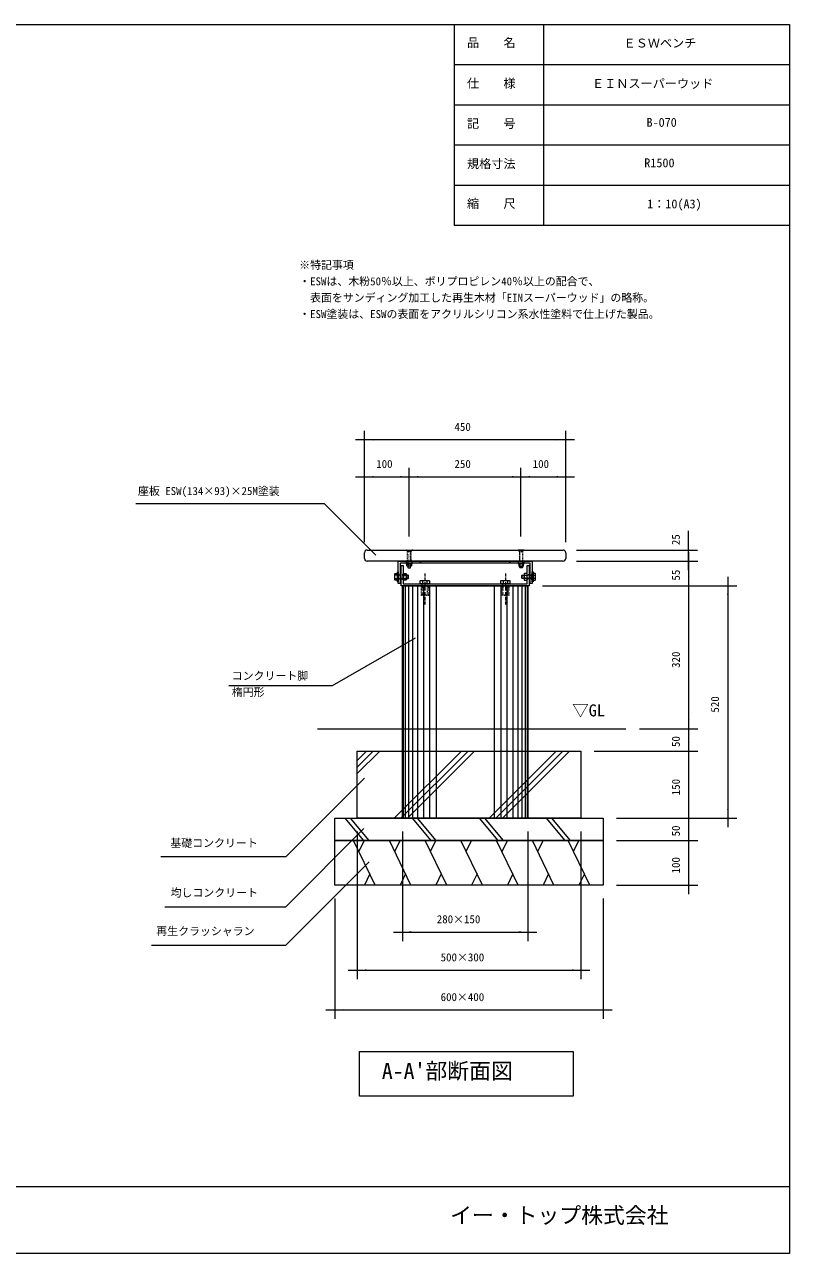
# Model space of a CAD drawing. Units: millimetres, scale not verified. Extents: x -1950 to 1950, y -1375 to 1375.
# Drawn here: x 239 to 1950, y -1375 to 1375 of the extents above; entities that cross this region are included whole.
import ezdxf
from ezdxf.enums import TextEntityAlignment as Align

# ---------------------------------------------------------------- set-up
doc = ezdxf.new("R2010")
doc.units = ezdxf.units.MM
doc.header["$LTSCALE"] = 10
doc.linetypes.add('USER5', pattern=[0.208282, 0.069427, -0.138855])
doc.linetypes.add('USER6', pattern=[1.041641, 0.625, -0.208282, 0.069427, -0.138931])
doc.layers.add('0-1_IMPORTED', color=30, linetype='Continuous', lineweight=18)
doc.styles.add('ＭＳ ゴシック', font='')
doc.styles.get('ＭＳ ゴシック').set_extended_font_data('MS Gothic')

msp = doc.modelspace()

# ---------------------------------------------------------------- linework, layer by layer
at = {"layer": '0-1_IMPORTED'}
for p, q in [((1200, 1375), (1200, 925)), ((1400, 1375), (1400, 925)), ((1950, 1285), (1200, 1285)), ((1950, 1195), (1200, 1195)), ((1950, 1105), (1200, 1105)), ((1950, 1015), (1200, 1015)), ((1950, 925), (1200, 925)), ((999.65, 180.14), (999.65, 193.14)), ((1005.65, 199.14), (1443.65, 199.14)), ((1449.65, 193.14), (1449.65, 180.14)), ((1443.65, 174.14), (1005.65, 174.14)), ((1097.15, 167.52), (1097.15, 163.37)), ((1102.15, 163.37), (1102.15, 167.52)), ((1347.45, 163.37), (1347.45, 167.52)), ((1352.45, 167.52), (1352.45, 163.37)), ((1073.05, 142.89), (1068.24, 142.89)), ((1075.55, 135.14), (1075.55, 143.14)), ((1092.37, 142.89), (1086.73, 142.89)), ((1098.05, 142.06), (1092.95, 142.06)), ((1096.96, 135.14), (1096.96, 143.14)), ((1096.96, 135.14), (1096.96, 143.14)), ((1351.55, 142.06), (1356.65, 142.06)), ((1352.63, 135.14), (1352.63, 143.14)), ((1352.63, 135.14), (1352.63, 143.14)), ((1357.23, 142.89), (1362.87, 142.89)), ((1374.05, 135.14), (1374.05, 143.14)), ((1376.55, 142.89), (1381.36, 142.89)), ((1068.24, 135.39), (1073.05, 135.39)), ((1086.3, 119.14), (1086.3, -400.86)), ((1086.73, 135.39), (1092.37, 135.39)), ((1090.8, 119.14), (1090.8, -400.86)), ((1098.05, 136.22), (1092.95, 136.22)), ((1097.8, 119.14), (1097.8, -400.86)), ((1106.8, 119.14), (1106.8, -400.86)), ((1118.3, 119.14), (1118.3, -400.86)), ((1129.45, 130.44), (1129.45, 123.64)), ((1131.3, 119.14), (1131.3, -400.86)), ((1139.84, 123.64), (1139.84, 130.44)), ((1145.3, 119.14), (1145.3, -400.86)), ((1159.8, 119.14), (1159.8, -400.86)), ((1289.8, 119.14), (1289.8, -400.86)), ((1304.3, 119.14), (1304.3, -400.86)), ((1309.45, 130.44), (1309.45, 123.64)), ((1318.3, 119.14), (1318.3, -400.86)), ((1319.84, 123.64), (1319.84, 130.44)), ((1331.3, 119.14), (1331.3, -400.86)), ((1342.8, 119.14), (1342.8, -400.86)), ((1351.55, 136.22), (1356.65, 136.22)), ((1351.8, 119.14), (1351.8, -400.86)), ((1362.87, 135.39), (1357.23, 135.39)), ((1358.8, 119.14), (1358.8, -400.86)), ((1363.3, 119.14), (1363.3, -400.86)), ((1381.36, 135.39), (1376.55, 135.39)), ((894.8, -200.86), (1584.37, -200.86)), ((983.42, -301.3), (1033.86, -250.86)), ((983.42, -286.45), (1019.01, -250.86)), ((983.42, -271.6), (1004.16, -250.86)), ((1066.3, -400.86), (1216.3, -250.86)), ((1081.15, -400.86), (1231.15, -250.86)), ((1095.99, -400.86), (1245.99, -250.86)), ((1278.43, -400.86), (1428.43, -250.86)), ((1293.28, -400.86), (1443.28, -250.86)), ((1308.13, -400.86), (1458.13, -250.86)), ((955.92, -400.86), (997.68, -450.86)), ((967.73, -400.86), (1009.49, -450.86)), ((1105.92, -400.86), (1147.68, -450.86)), ((1117.73, -400.86), (1159.49, -450.86)), ((1255.92, -400.86), (1297.68, -450.86)), ((1267.73, -400.86), (1309.49, -450.86)), ((1405.92, -400.86), (1447.68, -450.86)), ((1417.73, -400.86), (1459.49, -450.86)), ((1023.42, -550.86), (975.17, -450.86)), ((987.23, -475.86), (999.3, -450.86)), ((1103.42, -550.86), (1055.17, -450.86)), ((1067.23, -475.86), (1079.3, -450.86)), ((1183.42, -550.86), (1135.17, -450.86)), ((1147.23, -475.86), (1159.3, -450.86)), ((1263.42, -550.86), (1215.17, -450.86)), ((1227.23, -475.86), (1239.3, -450.86)), ((1343.42, -550.86), (1295.17, -450.86)), ((1307.23, -475.86), (1319.3, -450.86)), ((1423.42, -550.86), (1375.17, -450.86)), ((1387.23, -475.86), (1399.3, -450.86)), ((1503.42, -550.86), (1455.17, -450.86)), ((1467.23, -475.86), (1479.3, -450.86)), ((1011.36, -525.86), (999.3, -550.86)), ((1091.36, -525.86), (1079.3, -550.86)), ((1171.36, -525.86), (1159.3, -550.86)), ((1251.36, -525.86), (1239.3, -550.86)), ((1331.36, -525.86), (1319.3, -550.86)), ((1411.36, -525.86), (1399.3, -550.86)), ((1491.36, -525.86), (1479.3, -550.86)), ((-1950, -1225), (1950, -1225))]:
    msp.add_line(p, q, dxfattribs=at)
at = {"layer": '0-1_IMPORTED', "color": 1}
for p, q in [((999.65, 445.89), (979.65, 445.89)), ((999.65, 216.64), (999.65, 465.89)), ((1449.65, 445.89), (999.65, 445.89)), ((1449.65, 216.64), (1449.65, 465.89)), ((1469.65, 445.89), (1449.65, 445.89)), ((979.65, 362.89), (999.65, 362.89)), ((999.65, 216.64), (999.65, 382.89)), ((999.65, 362.89), (1099.65, 362.89)), ((1079.65, 362.89), (1099.65, 362.89)), ((1099.65, 229.14), (1099.65, 382.89)), ((1099.65, 229.14), (1099.65, 382.89)), ((1099.65, 362.89), (1119.65, 362.89)), ((1099.65, 362.89), (1349.65, 362.89)), ((1329.65, 362.89), (1349.65, 362.89)), ((1349.65, 229.14), (1349.65, 382.89)), ((1349.65, 229.14), (1349.65, 382.89)), ((1349.65, 362.89), (1369.65, 362.89)), ((1349.65, 362.89), (1449.65, 362.89)), ((1449.65, 216.64), (1449.65, 382.89)), ((1449.65, 362.89), (1469.65, 362.89)), ((488.34, 303), (909.29, 303)), ((909.29, 303), (1024.65, 187.64)), ((1724.65, 199.14), (1724.65, 241.89)), ((1473.65, 199.14), (1744.65, 199.14)), ((1724.65, 199.14), (1724.65, 219.14)), ((1724.65, 174.14), (1724.65, 199.14)), ((1724.8, 174.14), (1724.8, 194.14)), ((1473.65, 174.14), (1744.8, 174.14)), ((1473.65, 174.14), (1744.65, 174.14)), ((1724.65, 154.14), (1724.65, 174.14)), ((1724.8, 119.14), (1724.8, 174.14)), ((1724.8, 119.14), (1724.8, 139.14)), ((1812.34, 139.14), (1812.34, 119.14)), ((1397.65, 119.14), (1744.8, 119.14)), ((1397.65, 119.14), (1744.8, 119.14)), ((1397.65, 119.14), (1832.34, 119.14)), ((1724.8, -200.86), (1724.8, 119.14)), ((1724.8, 99.14), (1724.8, 119.14)), ((1812.34, 119.14), (1812.34, -400.86)), ((928.3, -104.04), (1113.6, 2.94)), ((696.34, -104.04), (928.3, -104.04)), ((1724.8, -200.86), (1724.8, -180.86)), ((1614.37, -200.86), (1744.8, -200.86)), ((1614.37, -200.86), (1744.8, -200.86)), ((1724.8, -250.86), (1724.8, -200.86)), ((1724.8, -220.86), (1724.8, -200.86)), ((1724.8, -250.86), (1724.8, -230.86)), ((1513.42, -250.86), (1744.8, -250.86)), ((1513.42, -250.86), (1744.8, -250.86)), ((1724.8, -400.86), (1724.8, -250.86)), ((1724.8, -270.86), (1724.8, -250.86)), ((1724.8, -400.86), (1724.8, -380.86)), ((1563.42, -400.86), (1744.8, -400.86)), ((1563.42, -400.86), (1744.8, -400.86)), ((1563.42, -400.86), (1832.34, -400.86)), ((1724.8, -450.86), (1724.8, -400.86)), ((1724.8, -420.86), (1724.8, -400.86)), ((1812.34, -400.86), (1812.34, -420.86)), ((983.42, -430.86), (983.42, -761.11)), ((1084.8, -430.86), (1084.8, -675.86)), ((1364.8, -430.86), (1364.8, -675.86)), ((1483.42, -430.86), (1483.42, -761.11)), ((1724.8, -450.86), (1724.8, -430.86)), ((1563.42, -450.86), (1744.8, -450.86)), ((1563.42, -450.86), (1744.8, -450.86)), ((1724.8, -550.86), (1724.8, -450.86)), ((1724.8, -470.86), (1724.8, -450.86)), ((1563.42, -550.86), (1744.8, -550.86)), ((1724.8, -570.86), (1724.8, -550.86)), ((933.42, -580.86), (933.42, -850.11)), ((1533.42, -580.86), (1533.42, -850.11)), ((1064.8, -655.86), (1084.8, -655.86)), ((1084.8, -655.86), (1364.8, -655.86)), ((1364.8, -655.86), (1384.8, -655.86)), ((963.42, -741.11), (983.42, -741.11)), ((983.42, -741.11), (1483.42, -741.11)), ((1483.42, -741.11), (1503.42, -741.11)), ((913.42, -830.11), (933.42, -830.11)), ((933.42, -830.11), (1533.42, -830.11)), ((1533.42, -830.11), (1553.42, -830.11))]:
    msp.add_line(p, q, dxfattribs=at)
at = {"layer": '0-1_IMPORTED', "color": 1, "linetype": 'USER5'}
for p, q in [((1075.55, 142.06), (1098.05, 142.06)), ((1374.05, 142.06), (1351.55, 142.06)), ((1075.55, 136.22), (1098.05, 136.22)), ((1374.05, 136.22), (1351.55, 136.22))]:
    msp.add_line(p, q, dxfattribs=at)
at = {"layer": '0-1_IMPORTED', "color": 1, "linetype": 'USER6'}
for p, q in [((1134.65, 146.22), (1134.65, 76.14)), ((1314.65, 146.22), (1314.65, 76.14))]:
    msp.add_line(p, q, dxfattribs=at)
at = {"layer": '0-1_IMPORTED'}
for points in [[(-1950, 1375), (1950, 1375), (1950, -1375), (-1950, -1375)], [(1124.65, 169.64), (1079.15, 169.64), (1079.15, 124.14), (1074.65, 124.14), (1074.65, 169.64), (1074.65, 174.14), (1079.15, 174.14), (1124.65, 174.14)], [(1106.65, 169.64), (1092.65, 169.64), (1092.65, 168.79), (1093.5, 167.94), (1105.8, 167.94), (1106.65, 168.79)], [(1094.65, 167.52), (1095.32, 167.94), (1103.98, 167.94), (1104.65, 167.52), (1104.65, 163.37), (1103.98, 162.94), (1095.32, 162.94), (1094.65, 163.37)], [(1124.65, 174.14), (1324.65, 174.14), (1324.65, 169.64), (1124.65, 169.64)], [(1370.15, 174.14), (1374.65, 174.14), (1374.65, 169.64), (1374.65, 124.14), (1370.15, 124.14), (1370.15, 169.64), (1324.65, 169.64), (1324.65, 174.14)], [(1342.95, 169.64), (1356.95, 169.64), (1356.95, 168.79), (1356.1, 167.94), (1343.8, 167.94), (1342.95, 168.79)], [(1354.95, 167.52), (1354.28, 167.94), (1345.62, 167.94), (1344.95, 167.52), (1344.95, 163.37), (1345.62, 162.94), (1354.28, 162.94), (1354.95, 163.37)], [(1073.05, 131.64), (1068.24, 131.64), (1067.66, 132.64), (1067.66, 145.64), (1068.24, 146.65), (1073.05, 146.65)], [(1081.65, 119.14), (1081.65, 123.64), (1081.65, 164.14), (1086.15, 164.14), (1086.15, 123.64), (1122.65, 123.64), (1131.65, 123.64), (1317.65, 123.64), (1327.65, 123.64), (1363.15, 123.64), (1363.15, 164.14), (1367.65, 164.14), (1367.65, 123.64), (1367.65, 119.14), (1363.15, 119.14), (1327.65, 119.14), (1317.65, 119.14), (1131.65, 119.14), (1122.65, 119.14), (1086.15, 119.14)], [(1086.73, 131.64), (1086.15, 132.64), (1086.15, 145.64), (1086.73, 146.65), (1092.37, 146.65), (1092.95, 145.64), (1092.95, 132.64), (1092.37, 131.64)], [(1362.87, 131.64), (1363.45, 132.64), (1363.45, 145.64), (1362.87, 146.65), (1357.23, 146.65), (1356.65, 145.64), (1356.65, 132.64), (1357.23, 131.64)], [(1376.55, 131.64), (1381.36, 131.64), (1381.94, 132.64), (1381.94, 145.64), (1381.36, 146.65), (1376.55, 146.65)], [(1084.8, 119.14), (1364.8, 119.14), (1364.8, -400.86), (1084.8, -400.86)], [(1124.25, 123.64), (1124.25, 130.44), (1125.65, 131.24), (1143.65, 131.24), (1145.04, 130.44), (1145.04, 123.64)], [(1304.25, 123.64), (1304.25, 130.44), (1305.65, 131.24), (1323.65, 131.24), (1325.04, 130.44), (1325.04, 123.64)], [(983.42, -250.86), (1483.42, -250.86), (1483.42, -400.86), (983.42, -400.86)], [(933.42, -400.86), (1533.42, -400.86), (1533.42, -450.86), (933.42, -450.86)], [(933.42, -450.86), (1533.42, -450.86), (1533.42, -550.86), (933.42, -550.86)], [(988.42, -923.16), (1466.32, -923.16), (1466.32, -1023.16), (988.42, -1023.16)]]:
    msp.add_lwpolyline(points, close=True, dxfattribs=at)
at = {"layer": '0-1_IMPORTED', "linetype": 'USER5'}
for points in [[(1103.15, 174.14), (1096.15, 174.14), (1096.15, 195.64), (1092.65, 199.14), (1106.65, 199.14), (1103.15, 195.64)], [(1096.65, 195.84), (1093.35, 199.14), (1105.95, 199.14), (1102.65, 195.84)], [(1102.65, 159.94), (1102.65, 195.84), (1096.65, 195.84), (1096.65, 159.94), (1097.45, 159.14), (1101.85, 159.14)], [(1346.45, 174.14), (1353.45, 174.14), (1353.45, 195.64), (1356.95, 199.14), (1342.95, 199.14), (1346.45, 195.64)], [(1352.95, 195.84), (1356.25, 199.14), (1343.65, 199.14), (1346.95, 195.84)], [(1346.95, 159.94), (1346.95, 195.84), (1352.95, 195.84), (1352.95, 159.94), (1352.15, 159.14), (1347.75, 159.14)], [(1093.65, 174.14), (1105.65, 174.14), (1105.65, 169.64), (1093.65, 169.64)], [(1343.95, 174.14), (1355.95, 174.14), (1355.95, 169.64), (1343.95, 169.64)], [(1073.05, 135.14), (1096.96, 135.14), (1098.05, 136.22), (1098.05, 142.06), (1096.96, 143.14), (1073.05, 143.14)], [(1074.65, 145.14), (1079.15, 145.14), (1079.15, 133.14), (1074.65, 133.14)], [(1081.65, 144.14), (1086.15, 144.14), (1086.15, 134.14), (1081.65, 134.14)], [(1376.55, 135.14), (1352.63, 135.14), (1351.55, 136.22), (1351.55, 142.06), (1352.63, 143.14), (1376.55, 143.14)], [(1363.45, 144.14), (1367.95, 144.14), (1367.95, 134.14), (1363.45, 134.14)], [(1370.45, 145.14), (1374.95, 145.14), (1374.95, 133.14), (1370.45, 133.14)], [(1127.22, 119.14), (1142.62, 119.14), (1142.62, 97.24), (1127.22, 97.24)], [(1128.65, 123.64), (1140.65, 123.64), (1140.65, 119.14), (1128.65, 119.14)], [(1128.65, 119.14), (1128.65, 100.35), (1130.16, 99.14), (1139.13, 99.14), (1140.65, 100.35), (1140.65, 119.14)], [(1307.22, 119.14), (1322.62, 119.14), (1322.62, 97.24), (1307.22, 97.24)], [(1308.65, 123.64), (1320.65, 123.64), (1320.65, 119.14), (1308.65, 119.14)], [(1308.65, 119.14), (1308.65, 100.35), (1310.16, 99.14), (1319.13, 99.14), (1320.65, 100.35), (1320.65, 119.14)]]:
    msp.add_lwpolyline(points, close=True, dxfattribs=at)
at = {"layer": '0-1_IMPORTED', "color": 3}
for points in [[(1073.05, 150.14), (1074.65, 150.14), (1074.65, 128.14), (1073.05, 128.14)], [(1374.95, 150.14), (1376.55, 150.14), (1376.55, 128.14), (1374.95, 128.14)]]:
    msp.add_lwpolyline(points, close=True, dxfattribs=at)
at = {"layer": '0-1_IMPORTED'}
for points in [[(1092.95, 135.14), (1096.96, 135.14), (1098.05, 136.22), (1098.05, 142.06), (1096.96, 143.14), (1092.95, 143.14)], [(1096.65, 162.94), (1096.65, 159.94), (1097.45, 159.14), (1101.85, 159.14), (1102.65, 159.94), (1102.65, 162.94)], [(1352.95, 162.94), (1352.95, 159.94), (1352.15, 159.14), (1347.75, 159.14), (1346.95, 159.94), (1346.95, 162.94)], [(1356.65, 135.14), (1352.63, 135.14), (1351.55, 136.22), (1351.55, 142.06), (1352.63, 143.14), (1356.65, 143.14)], [(1124.25, 130.44), (1124.9, 130.79), (1125.55, 131.04), (1126.2, 131.19), (1126.85, 131.24), (1127.5, 131.19), (1128.15, 131.04), (1128.8, 130.79), (1129.45, 130.44), (1130.75, 130.79), (1132.05, 131.04), (1133.35, 131.19), (1134.65, 131.24), (1135.95, 131.19), (1137.24, 131.04), (1138.54, 130.79), (1139.84, 130.44), (1140.49, 130.79), (1141.14, 131.04), (1141.79, 131.19), (1142.44, 131.24), (1143.09, 131.19), (1143.74, 131.04), (1144.39, 130.79), (1145.04, 130.44)], [(1304.25, 130.44), (1304.9, 130.79), (1305.55, 131.04), (1306.2, 131.19), (1306.85, 131.24), (1307.5, 131.19), (1308.15, 131.04), (1308.8, 130.79), (1309.45, 130.44), (1310.75, 130.79), (1312.05, 131.04), (1313.35, 131.19), (1314.65, 131.24), (1315.95, 131.19), (1317.24, 131.04), (1318.54, 130.79), (1319.84, 130.44), (1320.49, 130.79), (1321.14, 131.04), (1321.79, 131.19), (1322.44, 131.24), (1323.09, 131.19), (1323.74, 131.04), (1324.39, 130.79), (1325.04, 130.44)]]:
    msp.add_lwpolyline(points, dxfattribs=at)
at = {"layer": '0-1_IMPORTED', "color": 1}
for points in [[(544.34, -486.56), (824.77, -486.56), (999.77, -311.56)], [(553.34, -599.25), (823.3, -599.25), (998.3, -424.25)], [(523.34, -685.39), (823.3, -685.39), (1010.34, -498.34)]]:
    msp.add_lwpolyline(points, dxfattribs=at)
at = {"layer": '0-1_IMPORTED'}
for centre, start, end in [((1005.65, 193.14), 90, 180), ((1443.65, 193.14), 360, 90), ((1005.65, 180.14), 180, 270), ((1443.65, 180.14), 270, 0)]:
    msp.add_arc(centre, 6, start, end, dxfattribs=at)
at = {"layer": '0-1_IMPORTED', "color": 1}
for points in [[(999.65, 445.89), (1019.65, 447.64), (1019.65, 444.14)], [(1449.65, 445.89), (1429.65, 444.14), (1429.65, 447.64)], [(999.65, 362.89), (1019.65, 364.64), (1019.65, 361.14)], [(1099.65, 362.89), (1079.65, 361.14), (1079.65, 364.64)], [(1099.65, 362.89), (1119.65, 364.64), (1119.65, 361.14)], [(1349.65, 362.89), (1329.65, 361.14), (1329.65, 364.64)], [(1349.65, 362.89), (1369.65, 364.64), (1369.65, 361.14)], [(1449.65, 362.89), (1429.65, 361.14), (1429.65, 364.64)], [(1724.65, 199.14), (1726.4, 179.14), (1722.9, 179.14)], [(1724.65, 174.14), (1722.9, 194.14), (1726.4, 194.14)], [(1724.8, 174.14), (1726.55, 154.14), (1723.05, 154.14)], [(1724.8, 119.14), (1723.05, 139.14), (1726.55, 139.14)], [(1724.8, 119.14), (1726.55, 99.14), (1723.05, 99.14)], [(1812.34, 119.14), (1814.09, 99.14), (1810.59, 99.14)], [(1724.8, -200.86), (1723.05, -180.86), (1726.55, -180.86)], [(1724.8, -200.86), (1726.55, -220.86), (1723.05, -220.86)], [(1724.8, -250.86), (1723.05, -230.86), (1726.55, -230.86)], [(1724.8, -250.86), (1726.55, -270.86), (1723.05, -270.86)], [(1724.8, -400.86), (1723.05, -380.86), (1726.55, -380.86)], [(1812.34, -400.86), (1810.59, -380.86), (1814.09, -380.86)], [(1724.8, -400.86), (1726.55, -420.86), (1723.05, -420.86)], [(1724.8, -450.86), (1723.05, -430.86), (1726.55, -430.86)], [(1724.8, -450.86), (1726.55, -470.86), (1723.05, -470.86)], [(1724.8, -550.86), (1723.05, -530.86), (1726.55, -530.86)], [(1084.8, -655.86), (1104.8, -654.11), (1104.8, -657.61)], [(1364.8, -655.86), (1344.8, -657.61), (1344.8, -654.11)], [(983.42, -741.11), (1003.42, -739.36), (1003.42, -742.86)], [(1483.42, -741.11), (1463.42, -742.86), (1463.42, -739.36)], [(933.42, -830.11), (953.42, -828.36), (953.42, -831.86)], [(1533.42, -830.11), (1513.42, -831.86), (1513.42, -828.36)]]:
    msp.add_solid(points, dxfattribs=at)

# ---------------------------------------------------------------- texts
at = {"layer": '0-1_IMPORTED', "color": 7, "style": 'ＭＳ ゴシック'}
for s, height, p in [('品\u3000\u3000名', 19.9, (1228.87, 1318.69)), ('ＥＳＷベンチ', 19.9, (1579.05, 1317.72)), ('仕\u3000\u3000様', 19.9, (1228.87, 1227.72)), ('ＥＩＮスーパーウッド', 19.9, (1508.5, 1227.25)), ('記\u3000\u3000号', 19.9, (1228.87, 1137.72)), ('B-070', 19.9, (1630.37, 1140.32)), ('規格寸法', 19.9, (1228.87, 1047.72)), ('R1500', 19.9, (1625.42, 1049.66)), ('縮\u3000\u3000尺', 19.9, (1228.87, 958.69)), ('1：10(A3)', 19.9, (1631.81, 957.72)), ('※特記事項', 17.91, (853.53, 822.71)), ('・ESWは、木粉50％以上、ポリプロピレン40％以上の配合で、', 17.91, (853.53, 786.06)), ('  表面をサンディング加工した再生木材「EINスーパーウッド」の略称。', 17.91, (853.53, 749.41)), ('・ESW塗装は、ESWの表面をアクリルシリコン系水性塗料で仕上げた製品。', 17.91, (853.53, 712.76)), ('450', 17.91, (1200.83, 460.33)), ('100', 17.91, (1025.83, 377.33)), ('250', 17.91, (1200.83, 377.33)), ('100', 17.91, (1375.83, 377.33)), ('座板 ESW(134×93)×25M塗装', 17.91, (492.87, 316.8)), ('コンクリート脚', 17.91, (702.67, -96.7)), ('楕円形', 17.91, (702.67, -133.35)), ('▽GL', 26.87, (1464.37, -181.19)), ('基礎コンクリート', 17.91, (565.43, -470.94)), ('均しコンクリート', 17.91, (565.95, -582.1)), ('280×150', 17.91, (1161.3, -641.41)), ('再生クラッシャラン', 17.91, (533.89, -668.24)), ('500×300', 17.91, (1169.92, -726.67)), ('600×400', 17.91, (1169.92, -815.67)), ("A-A'部断面図", 35.82, (1038.39, -995.22)), ('イー・トップ株式会社', 35.82, (1191.03, -1318.19))]:
    msp.add_text(s, height=height, dxfattribs=at).set_placement(p, align=Align.BOTTOM_LEFT)
for s, p in [('25', (1710.2, 210.14)), ('55', (1710.35, 130.77)), ('320', (1710.35, -64.67)), ('520', (1797.9, -164.67)), ('50', (1710.35, -241.73)), ('150', (1710.35, -349.67)), ('50', (1710.35, -441.73)), ('100', (1710.35, -524.67))]:
    msp.add_text(s, height=17.91, rotation=90, dxfattribs=at).set_placement(p, align=Align.BOTTOM_LEFT)

doc.saveas('drawing.dxf')
